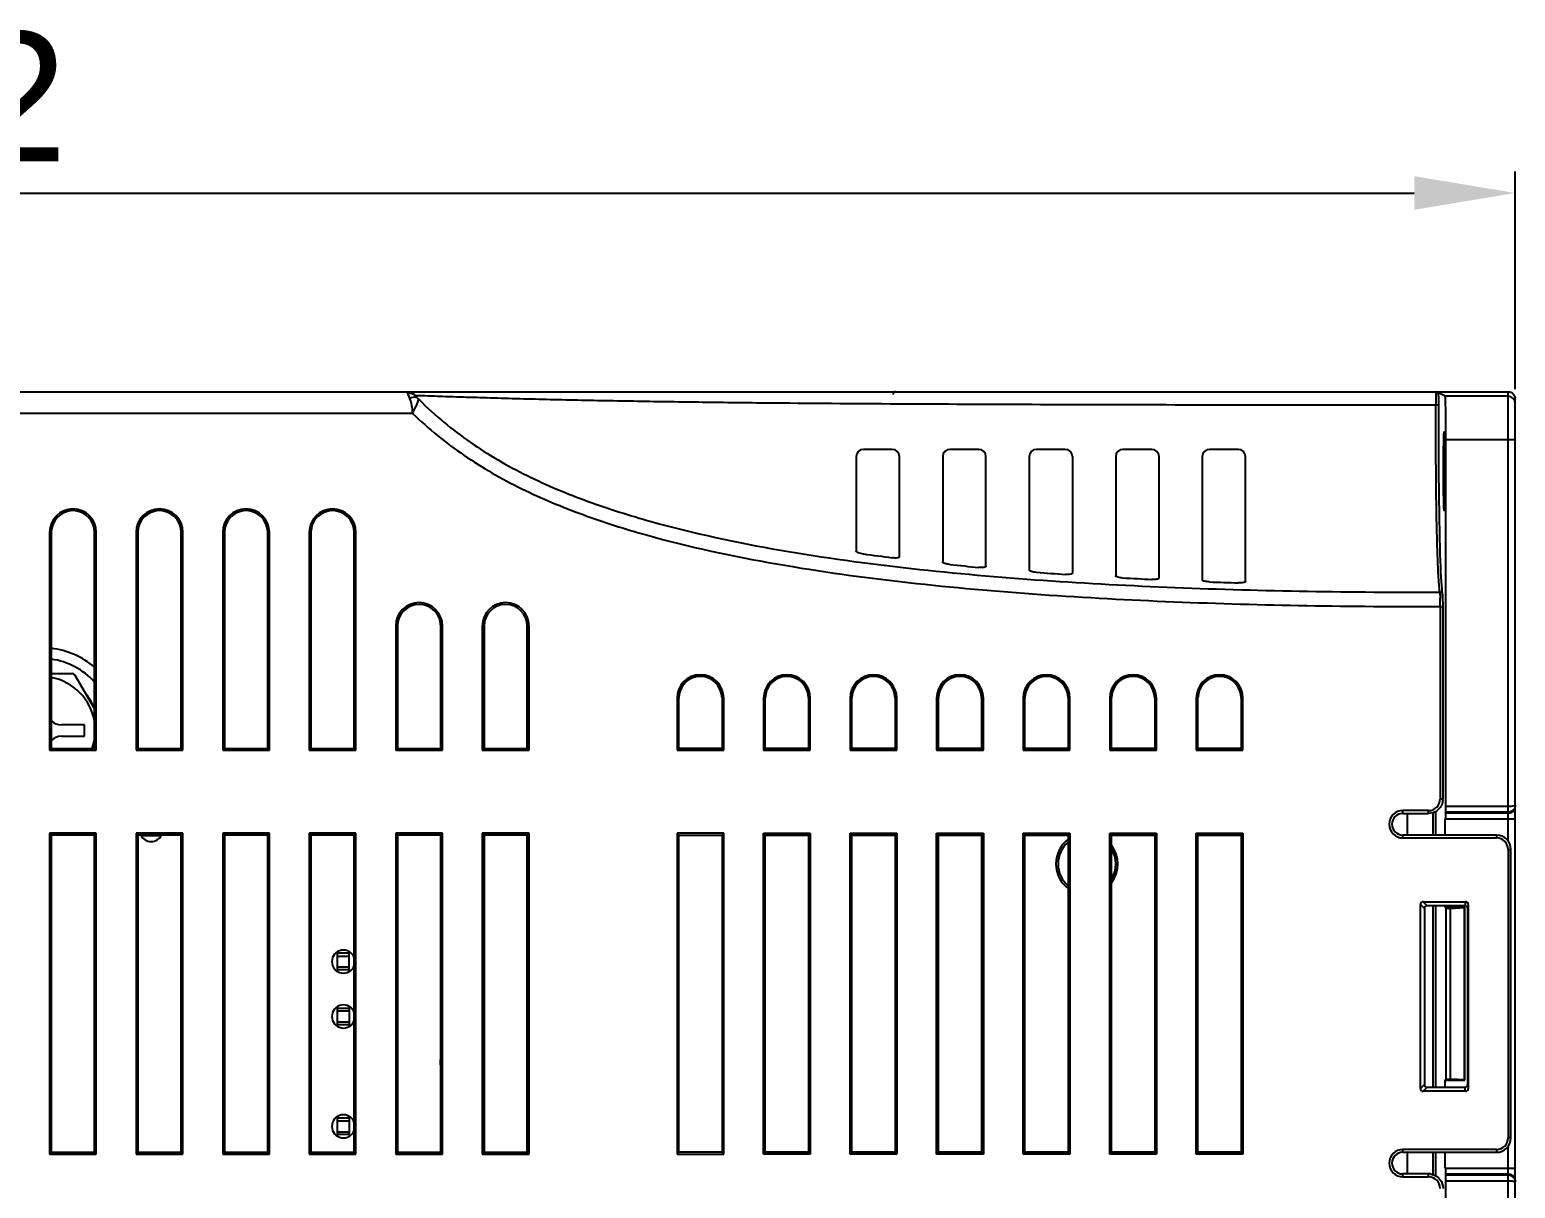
# Model space of a CAD drawing. Header units: millimetres. Extents: x 285 to 860, y 229 to 920.
# Drawn here: x 549.4 to 652.4, y 528.4 to 608.7 of the extents above; entities that cross this region are included whole.
import ezdxf

# ---------------------------------------------------------------- set-up
doc = ezdxf.new("R2010")
doc.units = ezdxf.units.MM
doc.header["$LTSCALE"] = 6
doc.layers.get('0').update_dxf_attribs({"linetype": 'CONTINUOUS'})
doc.layers.get('DEFPOINTS').update_dxf_attribs({"linetype": 'CONTINUOUS'})
doc.styles.add('Arial', font='arial.ttf')
doc.dimstyles.get("Standard").update_dxf_attribs({"dimtxt": 5, "dimasz": 5, "dimexe": 1.5, "dimexo": 1, "dimgap": 0.35, "dimtad": 1, "dimdec": 1, "dimzin": 1, "dimdsep": 46, "dimtxsty": 'Arial', "dimcen": 0, "dimclrd": 2, "dimclre": 2, "dimclrt": 2, "dimadec": 0, "dimazin": 0, "dimtp": 0.1, "dimtm": 0.1, "dimtfac": 0.71, "dimtdec": 1, "dimtmove": 0, "dimatfit": 3, "dimfxl": 1, "dimlwd": -1, "dimlwe": -1, "dimarcsym": 0})

# ---------------------------------------------------------------- blocks, each defined once
blk = doc.blocks.new('*D6')
at = {"color": 2}
for p, q in [((444.14, 582.68), (444.14, 598.91)), ((652.39, 583.81), (652.39, 598.91)), ((451.14, 597.41), (645.39, 597.41))]:
    blk.add_line(p, q, dxfattribs=at)
for points in [[(451.14, 598.58), (451.14, 596.25), (444.14, 597.41)], [(645.39, 596.25), (645.39, 598.58), (652.39, 597.41)]]:
    blk.add_solid(points, dxfattribs=at)
at = {"layer": 'DEFPOINTS', "color": 0}
for p in [(652.39, 597.41), (652.39, 582.81), (444.14, 581.68)]:
    blk.add_point(p, dxfattribs=at)
at = {"color": 2, "insert": (536.27, 608.6), "char_height": 9, "attachment_point": 2, "style": 'Arial'}
blk.add_mtext('208.2', dxfattribs=at)

msp = doc.modelspace()

# ---------------------------------------------------------------- linework, layer by layer
for p, q in [((468.3, 583.63), (646.87, 583.63)), ((646.89, 583.63), (651.89, 583.63)), ((647.53, 583.31), (647.01, 583.57)), ((651.89, 583.31), (647.53, 583.31)), ((651.89, 552.48), (651.89, 583.63)), ((652.39, 404.46), (652.39, 583.13)), ((575.93, 582.13), (469.09, 582.13)), ((647.08, 582.16), (647.08, 582.68)), ((647.58, 580.31), (652.39, 580.31)), ((647.58, 554.86), (647.58, 580.31)), ((606.69, 579.13), (606.69, 572.58)), ((609.19, 579.63), (607.19, 579.63)), ((609.69, 572.17), (609.69, 579.13)), ((612.69, 579.13), (612.69, 571.82)), ((615.19, 579.63), (613.19, 579.63)), ((615.69, 571.52), (615.69, 579.13)), ((618.69, 579.13), (618.69, 571.26)), ((621.19, 579.63), (619.19, 579.63)), ((621.69, 579.13), (621.69, 571.03)), ((624.69, 579.13), (624.69, 570.85)), ((627.19, 579.63), (625.19, 579.63)), ((627.69, 570.69), (627.69, 579.13)), ((630.69, 579.13), (630.69, 570.56)), ((633.19, 579.63), (631.19, 579.63)), ((633.69, 570.46), (633.69, 579.13)), ((550.77, 573.88), (550.77, 558.76)), ((550.77, 573.88), (550.89, 573.88)), ((550.89, 573.88), (550.89, 558.88)), ((553.89, 558.88), (553.89, 573.88)), ((553.89, 573.88), (554.01, 573.88)), ((554.01, 558.76), (554.01, 573.88)), ((556.77, 573.88), (556.77, 558.76)), ((556.77, 573.88), (556.89, 573.88)), ((556.89, 573.88), (556.89, 558.88)), ((559.89, 558.88), (559.89, 573.88)), ((559.89, 573.88), (560.01, 573.88)), ((560.01, 558.76), (560.01, 573.88)), ((562.77, 573.88), (562.77, 558.76)), ((562.77, 573.88), (562.89, 573.88)), ((562.89, 573.88), (562.89, 558.88)), ((565.89, 558.88), (565.89, 573.88)), ((566.01, 573.88), (565.89, 573.88)), ((566.01, 558.76), (566.01, 573.88)), ((568.77, 573.88), (568.77, 558.76)), ((568.77, 573.88), (568.89, 573.88)), ((568.89, 573.88), (568.89, 558.88)), ((571.89, 558.88), (571.89, 573.88)), ((572.01, 573.88), (571.89, 573.88)), ((572.01, 558.76), (572.01, 573.88)), ((647.18, 568.73), (647.38, 568.73)), ((647.18, 568.73), (647.18, 555.38)), ((647.36, 569.55), (647.36, 569.55)), ((647.38, 555.38), (647.38, 568.73)), ((574.77, 567.38), (574.77, 558.76)), ((574.77, 567.38), (574.89, 567.38)), ((574.89, 567.38), (574.89, 558.88)), ((577.89, 558.88), (577.89, 567.38)), ((578.01, 567.38), (577.89, 567.38)), ((578.01, 558.76), (578.01, 567.38)), ((580.77, 567.38), (580.77, 558.76)), ((580.77, 567.38), (580.89, 567.38)), ((580.89, 567.38), (580.89, 558.88)), ((583.89, 558.88), (583.89, 567.38)), ((583.89, 567.38), (584.01, 567.38)), ((584.01, 558.76), (584.01, 567.38)), ((550.89, 564.08), (552.35, 564.08)), ((552.53, 563.98), (553.89, 561.63)), ((594.27, 562.38), (594.27, 558.76)), ((594.27, 562.38), (594.39, 562.38)), ((594.39, 558.88), (594.39, 562.38)), ((597.39, 562.38), (597.39, 558.88)), ((597.39, 562.38), (597.51, 562.38)), ((597.51, 558.76), (597.51, 562.38)), ((600.27, 562.38), (600.27, 558.76)), ((600.27, 562.38), (600.39, 562.38)), ((600.39, 558.88), (600.39, 562.38)), ((603.39, 562.38), (603.39, 558.88)), ((603.39, 562.38), (603.51, 562.38)), ((603.51, 558.76), (603.51, 562.38)), ((606.27, 562.38), (606.27, 558.76)), ((606.27, 562.38), (606.39, 562.38)), ((606.39, 558.88), (606.39, 562.38)), ((609.39, 562.38), (609.39, 558.88)), ((609.39, 562.38), (609.51, 562.38)), ((609.51, 558.76), (609.51, 562.38)), ((612.27, 562.38), (612.27, 558.76)), ((612.27, 562.38), (612.39, 562.38)), ((612.39, 558.88), (612.39, 562.38)), ((615.39, 562.38), (615.39, 558.88)), ((615.39, 562.38), (615.51, 562.38)), ((615.51, 558.76), (615.51, 562.38)), ((618.27, 562.38), (618.27, 558.76)), ((618.27, 562.38), (618.39, 562.38)), ((618.39, 558.88), (618.39, 562.38)), ((621.39, 562.38), (621.39, 558.88)), ((621.39, 562.38), (621.51, 562.38)), ((621.51, 558.76), (621.51, 562.38)), ((624.27, 562.38), (624.39, 562.38)), ((624.27, 562.38), (624.27, 558.76)), ((624.39, 558.88), (624.39, 562.38)), ((627.39, 562.38), (627.51, 562.38)), ((627.39, 562.38), (627.39, 558.88)), ((627.51, 558.76), (627.51, 562.38)), ((630.27, 562.38), (630.39, 562.38)), ((630.27, 562.38), (630.27, 558.76)), ((630.39, 558.88), (630.39, 562.38)), ((633.39, 562.38), (633.51, 562.38)), ((633.39, 562.38), (633.39, 558.88)), ((633.51, 558.76), (633.51, 562.38)), ((553.19, 560.53), (551.59, 560.53)), ((553.19, 559.73), (553.19, 560.53)), ((551.59, 559.73), (553.19, 559.73)), ((550.89, 558.88), (550.77, 558.76)), ((550.77, 558.76), (554.01, 558.76)), ((550.89, 558.88), (553.89, 558.88)), ((554.01, 558.76), (553.89, 558.88)), ((556.89, 558.88), (556.77, 558.76)), ((556.77, 558.76), (560.01, 558.76)), ((556.89, 558.88), (559.89, 558.88)), ((560.01, 558.76), (559.89, 558.88)), ((562.77, 558.76), (562.89, 558.88)), ((562.77, 558.76), (566.01, 558.76)), ((562.89, 558.88), (565.89, 558.88)), ((565.89, 558.88), (566.01, 558.76)), ((568.77, 558.76), (568.89, 558.88)), ((568.77, 558.76), (572.01, 558.76)), ((568.89, 558.88), (571.89, 558.88)), ((571.89, 558.88), (572.01, 558.76)), ((574.77, 558.76), (574.89, 558.88)), ((574.77, 558.76), (578.01, 558.76)), ((574.89, 558.88), (577.89, 558.88)), ((577.89, 558.88), (578.01, 558.76)), ((580.89, 558.88), (580.77, 558.76)), ((580.77, 558.76), (584.01, 558.76)), ((580.89, 558.88), (583.89, 558.88)), ((584.01, 558.76), (583.89, 558.88)), ((594.39, 558.88), (594.27, 558.76)), ((594.27, 558.76), (597.51, 558.76)), ((597.39, 558.88), (594.39, 558.88)), ((597.51, 558.76), (597.39, 558.88)), ((600.39, 558.88), (600.27, 558.76)), ((600.27, 558.76), (603.51, 558.76)), ((603.39, 558.88), (600.39, 558.88)), ((603.51, 558.76), (603.39, 558.88)), ((606.27, 558.76), (606.39, 558.88)), ((606.27, 558.76), (609.51, 558.76)), ((609.39, 558.88), (606.39, 558.88)), ((609.51, 558.76), (609.39, 558.88)), ((612.39, 558.88), (612.27, 558.76)), ((612.27, 558.76), (615.51, 558.76)), ((615.39, 558.88), (612.39, 558.88)), ((615.51, 558.76), (615.39, 558.88)), ((618.39, 558.88), (618.27, 558.76)), ((618.27, 558.76), (621.51, 558.76)), ((621.39, 558.88), (618.39, 558.88)), ((621.51, 558.76), (621.39, 558.88)), ((624.39, 558.88), (624.27, 558.76)), ((624.27, 558.76), (627.51, 558.76)), ((627.39, 558.88), (624.39, 558.88)), ((627.51, 558.76), (627.39, 558.88)), ((630.39, 558.88), (630.27, 558.76)), ((630.27, 558.76), (633.51, 558.76)), ((633.39, 558.88), (630.39, 558.88)), ((633.51, 558.76), (633.39, 558.88)), ((647.38, 555.38), (647.18, 555.38)), ((646.38, 554.58), (644.59, 554.58)), ((644.59, 554.38), (644.59, 554.58)), ((644.59, 554.38), (646.38, 554.38)), ((644.89, 554.38), (644.89, 552.88)), ((646.38, 554.38), (646.38, 554.58)), ((646.69, 552.88), (646.69, 554.44)), ((646.89, 552.88), (646.89, 554.53)), ((647.55, 554.4), (647.58, 554.46)), ((651.89, 554.4), (647.55, 554.4)), ((651.89, 554.86), (647.58, 554.86)), ((651.89, 554.46), (647.58, 554.46)), ((647.54, 554), (652.39, 554)), ((647.54, 552.88), (647.54, 554)), ((550.77, 553.01), (550.77, 530.76)), ((550.89, 552.88), (550.77, 553.01)), ((554.01, 553.01), (550.77, 553.01)), ((550.89, 552.88), (550.89, 530.88)), ((553.89, 552.88), (550.89, 552.88)), ((553.89, 552.88), (554.01, 553.01)), ((553.89, 530.88), (553.89, 552.88)), ((554.01, 530.76), (554.01, 553.01)), ((556.77, 553.01), (556.77, 530.76)), ((556.77, 553.01), (556.89, 552.88)), ((560.01, 553.01), (556.77, 553.01)), ((556.89, 552.88), (556.89, 530.88)), ((559.89, 552.88), (556.89, 552.88)), ((557.24, 552.88), (557.24, 552.83)), ((558.39, 552.83), (557.24, 552.83)), ((557.44, 552.88), (557.44, 552.83)), ((558.19, 552.88), (558.19, 552.83)), ((558.39, 552.88), (558.39, 552.83)), ((560.01, 553.01), (559.89, 552.88)), ((559.89, 530.88), (559.89, 552.88)), ((560.01, 530.76), (560.01, 553.01)), ((562.77, 553.01), (562.77, 530.76)), ((562.77, 553.01), (562.89, 552.88)), ((566.01, 553.01), (562.77, 553.01)), ((562.89, 552.88), (562.89, 530.88)), ((565.89, 552.88), (562.89, 552.88)), ((566.01, 553.01), (565.89, 552.88)), ((565.89, 530.88), (565.89, 552.88)), ((566.01, 530.76), (566.01, 553.01)), ((568.77, 553.01), (568.77, 530.76)), ((572.01, 553.01), (568.77, 553.01)), ((568.77, 553.01), (568.89, 552.88)), ((568.89, 552.88), (568.89, 530.88)), ((571.89, 552.88), (568.89, 552.88)), ((572.01, 553.01), (571.89, 552.88)), ((571.89, 530.88), (571.89, 552.88)), ((572.01, 530.76), (572.01, 553.01)), ((574.77, 553.01), (574.77, 530.76)), ((578.01, 553.01), (574.77, 553.01)), ((574.77, 553.01), (574.89, 552.88)), ((574.89, 552.88), (574.89, 530.88)), ((577.89, 552.88), (574.89, 552.88)), ((578.01, 553.01), (577.89, 552.88)), ((577.89, 530.88), (577.89, 552.88)), ((578.01, 530.76), (578.01, 553.01)), ((580.77, 553.01), (580.77, 530.76)), ((584.01, 553.01), (580.77, 553.01)), ((580.77, 553.01), (580.89, 552.88)), ((580.89, 552.88), (580.89, 530.88)), ((583.89, 552.88), (580.89, 552.88)), ((584.01, 553.01), (583.89, 552.88)), ((583.89, 530.88), (583.89, 552.88)), ((584.01, 530.76), (584.01, 553.01)), ((594.27, 553.01), (594.27, 530.76)), ((597.51, 553.01), (594.27, 553.01)), ((594.27, 553.01), (594.39, 552.88)), ((594.39, 530.88), (594.39, 552.88)), ((594.39, 552.88), (597.39, 552.88)), ((597.51, 553.01), (597.39, 552.88)), ((597.39, 552.88), (597.39, 530.88)), ((597.51, 530.76), (597.51, 553.01)), ((600.27, 530.76), (600.27, 553.01)), ((600.27, 553.01), (603.51, 553.01)), ((600.27, 553.01), (600.39, 552.88)), ((600.39, 530.88), (600.39, 552.88)), ((600.39, 552.88), (603.39, 552.88)), ((603.51, 553.01), (603.39, 552.88)), ((603.39, 552.88), (603.39, 530.88)), ((603.51, 553.01), (603.51, 530.76)), ((606.27, 530.76), (606.27, 553.01)), ((606.27, 553.01), (609.51, 553.01)), ((606.27, 553.01), (606.39, 552.88)), ((606.39, 530.88), (606.39, 552.88)), ((606.39, 552.88), (609.39, 552.88)), ((609.51, 553.01), (609.39, 552.88)), ((609.39, 552.88), (609.39, 530.88)), ((609.51, 553.01), (609.51, 530.76)), ((612.27, 530.76), (612.27, 553.01)), ((612.27, 553.01), (615.51, 553.01)), ((612.27, 553.01), (612.39, 552.88)), ((612.39, 530.88), (612.39, 552.88)), ((612.39, 552.88), (615.39, 552.88)), ((615.51, 553.01), (615.39, 552.88)), ((615.39, 552.88), (615.39, 530.88)), ((615.51, 553.01), (615.51, 530.76)), ((618.27, 553.01), (621.51, 553.01)), ((618.27, 530.76), (618.27, 553.01)), ((618.27, 553.01), (618.39, 552.88)), ((618.39, 552.88), (621.39, 552.88)), ((618.39, 530.88), (618.39, 552.88)), ((621.51, 553.01), (621.39, 552.88)), ((621.39, 552.88), (621.39, 530.88)), ((621.51, 553.01), (621.51, 530.76)), ((624.27, 553.01), (627.51, 553.01)), ((624.27, 530.76), (624.27, 553.01)), ((624.27, 553.01), (624.39, 552.88)), ((624.39, 552.88), (627.39, 552.88)), ((624.39, 530.88), (624.39, 552.88)), ((627.51, 553.01), (627.39, 552.88)), ((627.39, 552.88), (627.39, 530.88)), ((627.51, 553.01), (627.51, 530.76)), ((630.27, 553.01), (633.51, 553.01)), ((630.27, 530.76), (630.27, 553.01)), ((630.27, 553.01), (630.39, 552.88)), ((630.39, 552.88), (633.39, 552.88)), ((630.39, 530.88), (630.39, 552.88)), ((633.51, 553.01), (633.39, 552.88)), ((633.39, 552.88), (633.39, 530.88)), ((633.51, 553.01), (633.51, 530.76)), ((651.09, 552.88), (644.59, 552.88)), ((644.59, 552.68), (644.59, 552.88)), ((644.59, 552.68), (651.09, 552.68)), ((651.09, 552.88), (651.09, 552.68)), ((651.89, 551.88), (652.09, 551.88)), ((651.89, 551.88), (651.89, 531.88)), ((652.09, 531.88), (652.09, 551.88)), ((645.81, 535.3), (645.81, 548.06)), ((645.81, 548.06), (646.09, 547.78)), ((646.01, 548.26), (648.93, 548.26)), ((646.01, 548.26), (646.29, 547.98)), ((648.89, 547.98), (646.29, 547.98)), ((646.69, 535.39), (646.69, 547.98)), ((646.89, 535.39), (646.89, 547.98)), ((647.54, 547.88), (647.54, 547.98)), ((648.93, 548.26), (648.89, 547.98)), ((649.13, 548.06), (649.13, 535.31)), ((646.09, 547.78), (646.09, 535.59)), ((648.89, 547.88), (647.54, 547.88)), ((647.54, 547.88), (647.58, 547.8)), ((647.89, 547.8), (647.58, 547.8)), ((647.58, 547.8), (647.58, 535.96)), ((647.89, 547.8), (648.86, 547.85)), ((647.89, 535.96), (647.89, 547.8)), ((648.89, 547.88), (648.86, 547.85)), ((648.86, 535.91), (648.86, 547.85)), ((648.89, 535.88), (648.89, 547.88)), ((649.12, 547.95), (649.09, 547.78)), ((649.09, 535.59), (649.09, 547.78)), ((570.74, 543.54), (570.74, 544.69)), ((571.54, 544.69), (570.74, 544.69)), ((570.74, 544.49), (571.54, 544.49)), ((571.54, 543.54), (571.54, 544.69)), ((570.74, 543.74), (571.54, 543.74)), ((571.54, 543.54), (570.74, 543.54)), ((570.74, 539.73), (570.74, 540.88)), ((570.74, 540.88), (571.54, 540.88)), ((571.54, 540.88), (571.54, 539.73)), ((570.74, 540.68), (571.54, 540.68)), ((570.74, 539.93), (571.54, 539.93)), ((571.54, 539.73), (570.74, 539.73)), ((647.54, 535.88), (647.58, 535.96)), ((647.54, 535.88), (648.89, 535.88)), ((647.54, 535.39), (647.54, 535.88)), ((647.58, 535.96), (647.89, 535.96)), ((648.86, 535.91), (647.89, 535.96)), ((648.89, 535.88), (648.86, 535.91)), ((645.81, 535.3), (646.09, 535.59)), ((646.01, 535.11), (646.29, 535.39)), ((648.93, 535.11), (646.01, 535.11)), ((646.29, 535.39), (648.89, 535.39)), ((648.93, 535.11), (648.89, 535.39)), ((649.12, 535.42), (649.09, 535.59)), ((570.74, 532.11), (570.74, 533.26)), ((570.74, 533.26), (571.54, 533.26)), ((570.74, 533.06), (571.54, 533.06)), ((571.54, 533.26), (571.54, 532.11)), ((570.74, 532.31), (571.54, 532.31)), ((571.54, 532.11), (570.74, 532.11)), ((652.09, 531.88), (651.89, 531.88)), ((550.89, 530.88), (550.77, 530.76)), ((550.77, 530.76), (554.01, 530.76)), ((550.89, 530.88), (553.89, 530.88)), ((554.01, 530.76), (553.89, 530.88)), ((556.77, 530.76), (556.89, 530.88)), ((556.77, 530.76), (560.01, 530.76)), ((556.89, 530.88), (559.89, 530.88)), ((559.89, 530.88), (560.01, 530.76)), ((562.77, 530.76), (562.89, 530.88)), ((562.77, 530.76), (566.01, 530.76)), ((562.89, 530.88), (565.89, 530.88)), ((565.89, 530.88), (566.01, 530.76)), ((568.77, 530.76), (568.89, 530.88)), ((568.77, 530.76), (572.01, 530.76)), ((568.89, 530.88), (571.89, 530.88)), ((571.89, 530.88), (572.01, 530.76)), ((574.77, 530.76), (574.89, 530.88)), ((574.77, 530.76), (578.01, 530.76)), ((574.89, 530.88), (577.89, 530.88)), ((577.89, 530.88), (578.01, 530.76)), ((580.77, 530.76), (580.89, 530.88)), ((580.77, 530.76), (584.01, 530.76)), ((580.89, 530.88), (583.89, 530.88)), ((583.89, 530.88), (584.01, 530.76)), ((594.27, 530.76), (594.39, 530.88)), ((594.27, 530.76), (597.51, 530.76)), ((597.39, 530.88), (594.39, 530.88)), ((597.39, 530.88), (597.51, 530.76)), ((600.39, 530.88), (600.27, 530.76)), ((603.51, 530.76), (600.27, 530.76)), ((603.39, 530.88), (600.39, 530.88)), ((603.51, 530.76), (603.39, 530.88)), ((606.39, 530.88), (606.27, 530.76)), ((609.51, 530.76), (606.27, 530.76)), ((609.39, 530.88), (606.39, 530.88)), ((609.51, 530.76), (609.39, 530.88)), ((612.39, 530.88), (612.27, 530.76)), ((615.51, 530.76), (612.27, 530.76)), ((615.39, 530.88), (612.39, 530.88)), ((615.51, 530.76), (615.39, 530.88)), ((618.39, 530.88), (618.27, 530.76)), ((621.51, 530.76), (618.27, 530.76)), ((621.39, 530.88), (618.39, 530.88)), ((621.51, 530.76), (621.39, 530.88)), ((624.39, 530.88), (624.27, 530.76)), ((627.51, 530.76), (624.27, 530.76)), ((627.39, 530.88), (624.39, 530.88)), ((627.51, 530.76), (627.39, 530.88)), ((630.39, 530.88), (630.27, 530.76)), ((633.51, 530.76), (630.27, 530.76)), ((633.39, 530.88), (630.39, 530.88)), ((633.51, 530.76), (633.39, 530.88)), ((651.09, 531.08), (644.59, 531.08)), ((644.59, 530.88), (644.59, 531.08)), ((644.59, 530.88), (651.09, 530.88)), ((644.89, 530.88), (644.89, 529.38)), ((646.69, 529.32), (646.69, 530.88)), ((646.89, 529.22), (646.89, 530.88)), ((647.54, 529.77), (647.54, 530.88)), ((651.09, 531.08), (651.09, 530.88)), ((651.89, 468.48), (651.89, 531.28)), ((647.54, 529.77), (652.39, 529.77)), ((646.38, 529.38), (644.59, 529.38)), ((644.59, 529.18), (644.59, 529.38)), ((644.59, 529.18), (646.38, 529.18)), ((646.38, 529.18), (646.38, 529.38)), ((651.89, 529.37), (647.55, 529.37)), ((647.55, 529.37), (647.58, 529.31)), ((647.58, 529.31), (651.89, 529.31)), ((647.58, 528.91), (651.89, 528.91)), ((647.58, 470.86), (647.58, 528.91))]:
    msp.add_line(p, q)
for points in [[(647.29, 570.21), (647.27, 570.47), (647.26, 570.77), (647.24, 571.11), (647.22, 571.48), (647.21, 571.9), (647.19, 572.36), (647.18, 572.87), (647.16, 573.42), (647.15, 574.03), (647.14, 574.68), (647.13, 575.37), (647.12, 576.11), (647.11, 576.89), (647.1, 577.71), (647.1, 578.56), (647.09, 579.43), (647.09, 580.32), (647.08, 581.23), (647.08, 582.16)], [(647.33, 569.8), (647.31, 569.99), (647.29, 570.21)], [(647.36, 569.55), (647.35, 569.64), (647.33, 569.8)]]:
    msp.add_lwpolyline(points)
for centre, radius, start, end in [((575.19, 583.37), 0.426, 18.1288, 20.8033), ((575.44, 582.67), 0.978, 42.8131, 48.4252), ((595.13, 601.91), 26.57, 224.8555, 225.1955), ((609.44, 583.43), 0.2, 90, 180), ((651.89, 582.81), 0.5, 0.0011, 90.0011), ((651.9, 583.13), 0.494, 0.0626, 10.1726), ((604.76, 582.64), 42.32, 0.0455, 0.3817), ((607.19, 579.13), 0.5, 90, 180), ((609.19, 579.13), 0.5, 0, 90), ((613.19, 579.13), 0.5, 90, 180), ((615.19, 579.13), 0.5, 0, 90), ((619.19, 579.13), 0.5, 90, 180), ((621.19, 579.13), 0.5, 0, 90), ((625.19, 579.13), 0.5, 90, 180), ((627.19, 579.13), 0.5, 0, 90), ((631.19, 579.13), 0.5, 90, 180), ((633.19, 579.13), 0.5, 0, 90), ((552.39, 573.88), 1.62, 0, 180), ((552.39, 573.88), 1.5, 0, 180), ((558.39, 573.88), 1.62, 0, 180), ((558.39, 573.88), 1.5, 0, 180), ((564.39, 573.88), 1.62, 0, 180), ((564.39, 573.88), 1.5, 0, 180), ((570.39, 573.88), 1.62, 0, 180), ((570.39, 573.88), 1.5, 0, 180), ((629.21, 729.65), 158.8, 262.0295, 262.7575), ((634.4, 774.6), 204.06, 264.0344, 264.5988), ((638.66, 824.43), 254.07, 265.6055, 266.0577), ((641.99, 878.4), 308.14, 266.8748, 267.2472), ((644.38, 935.25), 365.05, 267.9301, 268.2442), ((576.39, 567.38), 1.62, 0, 180), ((576.39, 567.38), 1.5, 0, 180), ((582.39, 567.38), 1.62, 0, 180), ((582.39, 567.38), 1.5, 0, 180), ((595.33, 568.8), 51.85, 0.1886, 0.5556), ((578.09, 568.71), 69.09, 0.0097, 0.2093), ((623.26, 568.89), 24.12, 0.519, 1.0237), ((610.57, 568.77), 36.81, 0.2585, 0.5271), ((602.87, 568.73), 44.51, 359.9978, 0.2623), ((550.19, 560.13), 5.75, 49.9304, 82.9944), ((550.19, 560.13), 5, 42.2618, 81.948), ((550.19, 560.13), 3.75, 9.32, 79.24), ((550.19, 560.13), 4.5, 58.6246, 61.3754), ((595.89, 562.38), 1.62, 0, 180), ((595.89, 562.38), 1.5, 0, 180), ((601.89, 562.38), 1.62, 0, 180), ((601.89, 562.38), 1.5, 0, 180), ((607.89, 562.38), 1.62, 0, 180), ((607.89, 562.38), 1.5, 0, 180), ((613.89, 562.38), 1.62, 0, 180), ((613.89, 562.38), 1.5, 0, 180), ((619.89, 562.38), 1.62, 0, 180), ((619.89, 562.38), 1.5, 0, 180), ((625.89, 562.38), 1.62, 0, 180), ((625.89, 562.38), 1.5, 0, 180), ((631.89, 562.38), 1.62, 0, 180), ((631.89, 562.38), 1.5, 0, 180), ((550.19, 560.13), 4, 22.2938, 38.9942), ((551.59, 561.53), 1, 225.5596, 270), ((551.59, 558.73), 1, 90, 134.4404), ((550.19, 560.13), 3.75, 340.5238, 350.68), ((646.38, 555.38), 0.8, 269.9947, 359.9955), ((646.38, 555.38), 0.995, 352.3266, 359.9728), ((644.59, 553.63), 0.95, 90, 270), ((644.59, 553.63), 0.75, 90, 270), ((651.89, 554.9), 0.5, 269.9832, 352.4889), ((651.89, 554.96), 0.497, 319.019, 324.7566), ((651.9, 554.96), 0.496, 324.768, 334.9199), ((651.89, 554.9), 0.497, 352.4311, 359.9752), ((557.81, 553.23), 0.8, 205.9794, 334.0201), ((622.69, 550.88), 2.15, 127.2322, 232.7736), ((622.69, 550.88), 2, 130.5654, 229.4349), ((622.69, 550.88), 2.15, 322.3428, 37.6404), ((651.09, 551.88), 1, 0, 90), ((651.09, 551.88), 0.8, 0, 90), ((622.69, 550.88), 2, 328.2577, 31.7413), ((571.14, 544.11), 0.8, 20.0946, 339.9414), ((571.14, 540.3), 0.8, 20.0946, 339.9414), ((578.69, 537.13), 0.85, 160.5963, 199.4268), ((571.14, 532.68), 0.8, 20.0946, 339.9414), ((651.09, 531.88), 1, 270, 0), ((651.09, 531.88), 0.8, 270, 360), ((644.59, 530.13), 0.95, 90, 270), ((644.59, 530.13), 0.75, 90, 270), ((646.38, 528.39), 0.995, 82.327, 89.9765), ((646.38, 528.38), 0.8, 0.0044, 90.0052), ((651.89, 528.87), 0.5, 7.5111, 90.0168), ((651.89, 528.87), 0.497, 0.0248, 7.5689)]:
    msp.add_arc(centre, radius, start, end)
for centre, major_axis, ratio, start_param, end_param in [((647.53, 580.31), (0, 3), 0.017455, -1.570796, -0.008727), ((647.55, 554), (0, 0.4), 0.017455, 0.034907, 1.570796), ((647.58, 554.86), (0, 0.4), 0.017455, -3.106686, -1.570796), ((646.01, 548.06), (0.144, -0.144), 0.985257, 2.363621, 3.919564), ((646.29, 547.78), (0.144, -0.144), 0.985257, 2.363621, 3.919564), ((648.89, 547.78), (-0.028, -0.2), 0.992397, 1.713078, 3.281747), ((648.93, 548.06), (0.028, 0.2), 0.992397, -1.428515, 0.140154), ((646.01, 535.31), (0.144, 0.144), 0.985257, -3.919564, -2.363621), ((646.29, 535.59), (0.144, 0.144), 0.985257, 2.363621, 3.919564), ((648.89, 535.59), (-0.028, 0.2), 0.992397, 3.001438, 4.570108), ((648.93, 535.31), (-0.028, 0.2), 0.992397, -3.281747, -1.713078), ((647.55, 529.77), (0, 0.4), 0.017455, -4.712389, -3.176499), ((647.58, 528.91), (0, 0.4), 0.017455, -1.570796, -0.034907)]:
    msp.add_ellipse(centre, major_axis=major_axis, ratio=ratio, start_param=start_param, end_param=end_param)
msp.add_ellipse((647.46, 578.13), major_axis=(0, 2.75), ratio=0.017455)
for points, knots in [([(575.49, 583.63), (575.5, 583.63), (575.55, 583.62), (575.57, 583.56), (575.59, 583.52)], [0, 0, 0, 0, 0.176771, 1, 1, 1, 1]), ([(575.49, 583.63), (575.65, 583.63), (575.87, 583.57), (576.05, 583.44), (576.09, 583.4)], [0, 0, 0, 0, 0.742039, 1, 1, 1, 1]), ([(576.16, 583.34), (576.12, 583.37), (575.96, 583.49), (575.74, 583.52), (575.59, 583.5)], [0, 0, 0, 0, 0.243837, 1, 1, 1, 1]), ([(575.59, 583.5), (575.6, 583.48), (575.64, 583.36), (575.69, 583.25), (575.73, 583.15)], [0, 0, 0, 0, 0.19596, 1, 1, 1, 1]), ([(576.3, 583.17), (576.27, 583.2), (576.08, 583.29), (575.87, 583.22), (575.73, 583.15)], [0, 0, 0, 0, 0.204359, 1, 1, 1, 1]), ([(575.73, 583.15), (575.79, 583), (575.87, 582.66), (575.91, 582.32), (575.93, 582.13)], [0, 0, 0, 0, 0.464782, 1, 1, 1, 1]), ([(576.3, 583.17), (576.32, 583.13), (576.31, 582.99), (576.22, 582.76), (576.09, 582.46), (575.98, 582.25), (575.93, 582.13)], [0, 0, 0, 0, 0.129973, 0.352992, 0.654982, 1, 1, 1, 1]), ([(576.3, 583.34), (576.29, 583.34), (576.24, 583.34), (576.19, 583.34), (576.16, 583.33)], [0, 0, 0, 0, 0.32897, 1, 1, 1, 1]), ([(576.16, 583.33), (576.17, 583.32), (576.21, 583.27), (576.26, 583.21), (576.3, 583.17)], [0, 0, 0, 0, 0.203674, 1, 1, 1, 1]), ([(646.88, 582.69), (640.66, 582.69), (631.33, 582.7), (618.9, 582.73), (609.62, 582.77), (601.91, 582.82), (595.8, 582.89), (591.28, 582.96), (586.88, 583.04), (583.33, 583.13), (580.65, 583.21), (578.88, 583.26), (577.45, 583.31), (576.62, 583.35), (576.3, 583.34)], [0, 0, 0, 0, 0.264432, 0.396477, 0.528186, 0.659123, 0.724, 0.788126, 0.850914, 0.911058, 0.939205, 0.964929, 0.98637, 1, 1, 1, 1]), ([(576.41, 583.06), (577.49, 581.98), (579.86, 580.02), (583.85, 577.72), (588.09, 575.96), (593.93, 574.12), (601.42, 572.53), (610.52, 571.3), (619.66, 570.5), (631.87, 569.85), (641.05, 569.72), (647.17, 569.72)], [0, 0, 0, 0, 0.062487, 0.124994, 0.187505, 0.250018, 0.374999, 0.499996, 0.624999, 0.750003, 1, 1, 1, 1]), ([(647.08, 583.29), (647.08, 583.32), (647.07, 583.37), (647.07, 583.46), (647.03, 583.58), (646.93, 583.63), (646.87, 583.63)], [0, 0, 0, 0, 0.203082, 0.340012, 0.608846, 1, 1, 1, 1]), ([(646.87, 583.63), (646.87, 583.63), (646.87, 583.6), (646.88, 583.56), (646.87, 583.46), (646.88, 583.35), (646.88, 583.21), (646.88, 582.99), (646.88, 582.81), (646.88, 582.69)], [0, 0, 0, 0, 0.019188, 0.075332, 0.166768, 0.289947, 0.440613, 0.613487, 1, 1, 1, 1]), ([(647.08, 582.93), (647.08, 582.96), (647.08, 583.08), (647.08, 583.2), (647.08, 583.29)], [0, 0, 0, 0, 0.288724, 1, 1, 1, 1]), ([(575.93, 582.13), (577.04, 581.06), (579.44, 579.11), (583.46, 576.82), (587.73, 575.04), (593.61, 573.18), (601.15, 571.58), (610.3, 570.32), (619.5, 569.52), (631.79, 568.86), (641.02, 568.72), (647.18, 568.73)], [0, 0, 0, 0, 0.062501, 0.125008, 0.187519, 0.250031, 0.37501, 0.500006, 0.625006, 0.750008, 1, 1, 1, 1]), ([(647.08, 582.68), (647.08, 582.68), (647.05, 582.68), (647.01, 582.69), (646.95, 582.69), (646.91, 582.69), (646.88, 582.69)], [0, 0, 0, 0, 0.096282, 0.329939, 0.641125, 1, 1, 1, 1]), ([(647.12, 570.09), (647.08, 570.53), (647.01, 571.79), (646.94, 574.37), (646.89, 578.13), (646.88, 581.06), (646.88, 582.69)], [0, 0, 0, 0, 0.104622, 0.301738, 0.613762, 1, 1, 1, 1]), ([(607.19, 572.37), (607.07, 572.39), (606.91, 572.43), (606.74, 572.5), (606.69, 572.55), (606.69, 572.58)], [0, 0, 0, 0, 0.660167, 0.878262, 1, 1, 1, 1]), ([(609.69, 572.17), (609.69, 572.15), (609.64, 572.11), (609.47, 572.09), (609.31, 572.09), (609.19, 572.11)], [0, 0, 0, 0, 0.109184, 0.320613, 1, 1, 1, 1]), ([(613.19, 571.65), (613.07, 571.66), (612.91, 571.69), (612.74, 571.75), (612.69, 571.8), (612.69, 571.82)], [0, 0, 0, 0, 0.667027, 0.883935, 1, 1, 1, 1]), ([(615.69, 571.52), (615.69, 571.5), (615.64, 571.46), (615.47, 571.43), (615.31, 571.43), (615.19, 571.45)], [0, 0, 0, 0, 0.106634, 0.318944, 1, 1, 1, 1]), ([(619.19, 571.1), (619.07, 571.11), (618.91, 571.14), (618.75, 571.19), (618.69, 571.24), (618.69, 571.26)], [0, 0, 0, 0, 0.672095, 0.888207, 1, 1, 1, 1]), ([(621.69, 571.03), (621.69, 571.02), (621.63, 570.98), (621.47, 570.95), (621.31, 570.95), (621.19, 570.96)], [0, 0, 0, 0, 0.104877, 0.317807, 1, 1, 1, 1]), ([(625.19, 570.71), (625.07, 570.72), (624.91, 570.74), (624.75, 570.79), (624.69, 570.83), (624.69, 570.85)], [0, 0, 0, 0, 0.675833, 0.89139, 1, 1, 1, 1]), ([(627.69, 570.69), (627.69, 570.67), (627.63, 570.64), (627.47, 570.61), (627.31, 570.6), (627.19, 570.61)], [0, 0, 0, 0, 0.103742, 0.317159, 1, 1, 1, 1]), ([(631.19, 570.44), (631.07, 570.45), (630.91, 570.46), (630.75, 570.51), (630.69, 570.54), (630.69, 570.56)], [0, 0, 0, 0, 0.678562, 0.893713, 1, 1, 1, 1]), ([(633.69, 570.46), (633.69, 570.44), (633.63, 570.41), (633.47, 570.38), (633.31, 570.37), (633.19, 570.37)], [0, 0, 0, 0, 0.103124, 0.316929, 1, 1, 1, 1]), ([(647.17, 569.72), (647.16, 569.75), (647.14, 569.87), (647.13, 569.99), (647.12, 570.09)], [0, 0, 0, 0, 0.206024, 1, 1, 1, 1]), ([(647.36, 569.55), (647.36, 569.6), (647.3, 569.69), (647.21, 569.72), (647.17, 569.72)], [0, 0, 0, 0, 0.525571, 1, 1, 1, 1]), ([(647.17, 569.72), (647.17, 569.68), (647.17, 569.54), (647.18, 569.4), (647.18, 569.3)], [0, 0, 0, 0, 0.316785, 1, 1, 1, 1]), ([(647.37, 569.32), (647.37, 569.34), (647.37, 569.42), (647.37, 569.5), (647.36, 569.55)], [0, 0, 0, 0, 0.343057, 1, 1, 1, 1]), ([(652.39, 554.95), (652.39, 554.92), (652.26, 554.89), (652.18, 554.87), (652.11, 554.87)], [0, 0, 0, 0, 0.303815, 1, 1, 1, 1]), ([(651.89, 529.31), (651.98, 529.31), (652.17, 529.26), (652.3, 529.11), (652.34, 529.02)], [0, 0, 0, 0, 0.503024, 1, 1, 1, 1]), ([(651.89, 528.91), (651.96, 528.91), (652.07, 528.91), (652.23, 528.89), (652.33, 528.87), (652.39, 528.83), (652.39, 528.81)], [0, 0, 0, 0, 0.370497, 0.684619, 0.899311, 1, 1, 1, 1])]:
    msp.add_open_spline(points, degree=3, knots=knots)
for points in [[(651.89, 583.63), (651.98, 583.63), (652.07, 583.61), (652.14, 583.57)], [(652.14, 583.57), (652.26, 583.5), (652.36, 583.36), (652.38, 583.22)], [(647.37, 555.25), (647.35, 555.12), (647.31, 554.99), (647.24, 554.88)], [(646.98, 554.58), (646.81, 554.46), (646.59, 554.38), (646.38, 554.38)], [(647.24, 554.88), (647.17, 554.76), (647.08, 554.66), (646.98, 554.58)], [(652.11, 554.87), (652.04, 554.86), (651.96, 554.86), (651.89, 554.86)], [(652.27, 554.63), (652.18, 554.53), (652.03, 554.46), (651.89, 554.46)], [(652.39, 554.95), (652.39, 554.88), (652.37, 554.81), (652.34, 554.74)], [(646.51, 529.37), (646.64, 529.36), (646.77, 529.31), (646.89, 529.24)], [(646.89, 529.24), (647, 529.18), (647.1, 529.09), (647.18, 528.98)], [(647.18, 528.98), (647.31, 528.81), (647.38, 528.59), (647.38, 528.38)], [(652.34, 529.02), (652.37, 528.96), (652.39, 528.89), (652.39, 528.81)]]:
    msp.add_open_spline(points, degree=3)

# ---------------------------------------------------------------- dimensions: what is measured, and where the dimension line sits
dim = msp.add_linear_dim(base=(652.3911, 597.4132), p1=(444.1426, 581.6842), p2=(652.3911, 582.8142), dimstyle='STANDARD', override={"dimtxt": 9, "dimasz": 7, "dimgap": 2})
dim.commit()
dim.dimension.update_dxf_attribs({"geometry": '*D6', "text_midpoint": (536.2668, 597.4132), "dimtype": 160})

doc.saveas('drawing.dxf')
